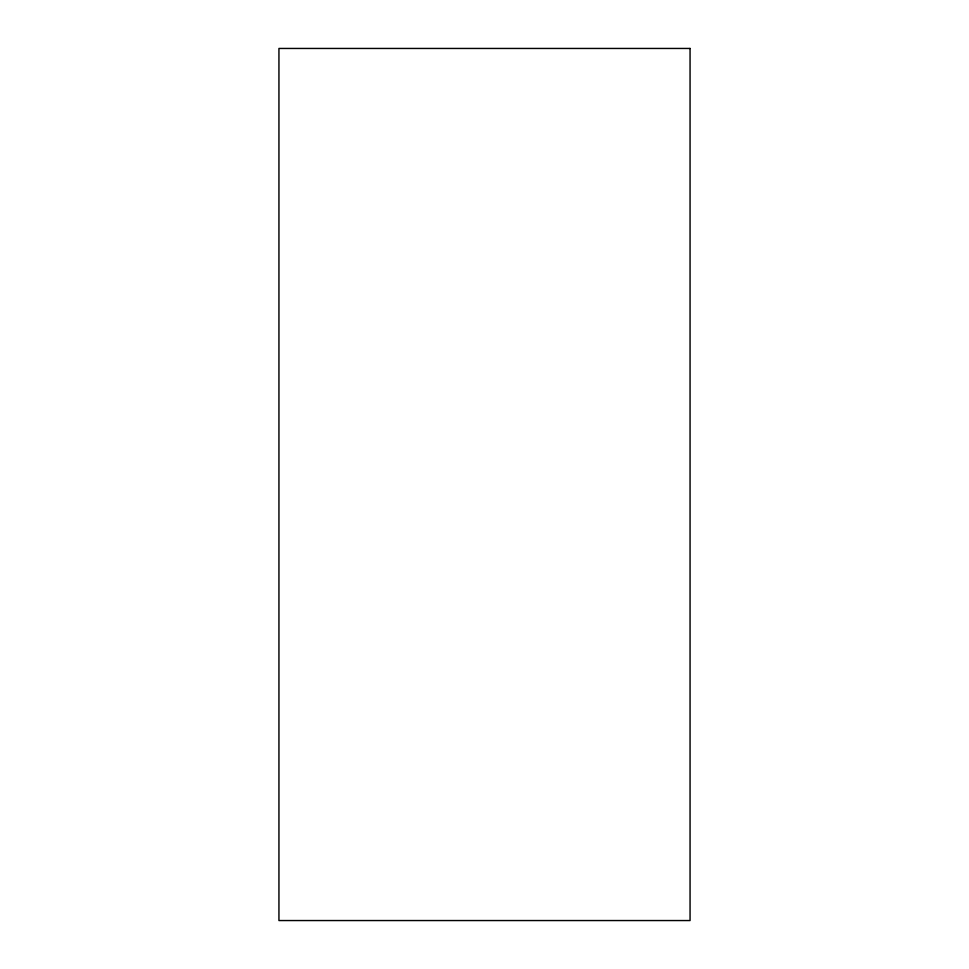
<?xml version="1.0" encoding="UTF-8"?>
<svg xmlns="http://www.w3.org/2000/svg" width="969" height="969" viewBox="0 0 969 969"><rect width="100%" height="100%" fill="white"/><g stroke="black" fill="none" stroke-linecap="round" stroke-linejoin="round"><path stroke-width="1.45" d="M690.061 48.45L278.939 48.45L278.939 920.55L690.061 920.55L690.061 48.45"/></g></svg>
